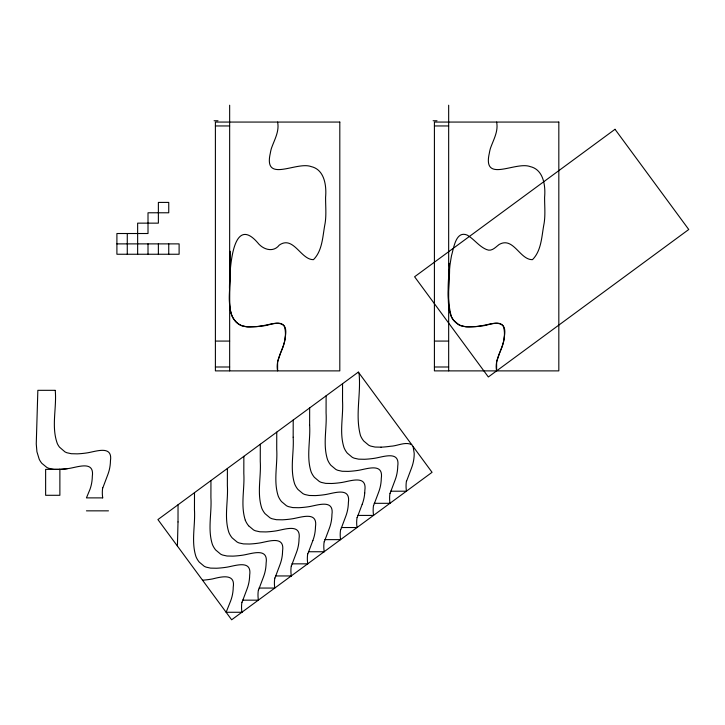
<?xml version="1.0" encoding="UTF-8"?>
<svg xmlns="http://www.w3.org/2000/svg" width="725" height="725" viewBox="0 0 725 725"><rect width="100%" height="100%" fill="white"/><g stroke="black" fill="none" stroke-linecap="round" stroke-linejoin="round"><path stroke-width="1.09" d="M178.015 521.928L178.042 504.772M194.499 492.665L194.463 509.82M210.948 480.557L210.912 497.713C211.881 513.255 207.504 529.359 212.398 544.457A21.197 21.197 0 0 0 215.688 549.985L220.599 554.108A14.382 14.382 0 0 0 222.711 555.06L227.007 556.012L232.961 556.129A94.549 94.549 0 0 0 242.513 555.196C251.312 553.945 268.612 546.922 266.12 563.144A46.88 46.88 0 0 1 265.993 565.672A39.929 39.929 0 0 1 263.51 576.837L258.499 590.159M227.396 468.45L227.369 485.605C228.33 501.147 223.962 517.251 228.846 532.349A21.197 21.197 0 0 0 232.145 537.877L237.057 542.01A14.382 14.382 0 0 0 239.159 542.962L243.455 543.904L249.418 544.022A94.549 94.549 0 0 0 258.961 543.088C267.761 541.838 285.061 534.814 282.569 551.036A46.88 46.88 0 0 1 282.451 553.565M230.233 251.276L230.197 268.431C231.157 283.973 226.789 300.077 231.683 315.176A21.197 21.197 0 0 0 234.972 320.704C238.951 326.069 245.974 327.356 252.246 326.848A91.522 91.522 0 0 0 255.227 326.667C267.298 326.803 289.81 314.233 285.206 337.27C284.517 348.933 275.002 358.83 277.603 370.883L277.603 361.811L280.974 351.915M243.854 456.351L243.818 473.498C244.778 489.04 240.41 505.144 245.304 520.251M260.302 444.244L260.266 461.399C261.236 476.932 256.858 493.036 261.752 508.143A21.197 21.197 0 0 0 265.051 513.672L269.963 517.795A14.382 14.382 0 0 0 272.065 518.747L276.361 519.698L282.315 519.816A94.549 94.549 0 0 0 291.867 518.873C300.667 517.623 317.967 510.599 315.475 526.821A46.88 46.88 0 0 1 315.348 529.359A39.929 39.929 0 0 1 312.874 540.524M276.751 432.136L276.723 449.292C277.684 464.825 273.316 480.929 278.21 496.036A21.197 21.197 0 0 0 281.499 501.564L286.411 505.688A14.382 14.382 0 0 0 288.514 506.639L292.809 507.591L298.772 507.708A94.549 94.549 0 0 0 308.315 506.775C317.115 505.515 334.415 498.492 331.923 514.714A46.88 46.88 0 0 1 331.805 517.251A39.929 39.929 0 0 1 329.322 528.416L324.302 541.738M293.172 437.184L293.208 420.029M309.629 425.077L309.657 407.921M326.114 395.814L326.078 412.969C327.038 428.511 322.67 444.615 327.564 459.713A21.197 21.197 0 0 0 330.854 465.242L335.766 469.365A14.382 14.382 0 0 0 337.877 470.317L342.164 471.268L348.127 471.386A94.549 94.549 0 0 0 357.679 470.452C366.478 469.202 383.77 462.178 381.278 478.4A46.88 46.88 0 0 1 381.16 480.929A39.929 39.929 0 0 1 378.677 492.094L373.665 505.416M342.562 383.706L342.526 400.862C343.496 416.404 339.119 432.508 344.013 447.606A21.197 21.197 0 0 0 347.302 453.134L352.214 457.257A14.382 14.382 0 0 0 354.326 458.209L358.621 459.161L364.575 459.278A94.549 94.549 0 0 0 374.127 458.345C382.927 457.094 400.227 450.071 397.735 466.293A46.88 46.88 0 0 1 397.608 468.821A39.929 39.929 0 0 1 395.125 479.986L390.113 493.317M359.011 373.031C361.231 393.738 354.96 415.226 360.461 435.498A21.197 21.197 0 0 0 363.76 441.027L368.672 445.159A14.382 14.382 0 0 0 370.774 446.111L375.07 447.053L381.033 447.171M55.254 390.431C56.84 408.075 51.103 426.626 57.348 443.646A20.3 20.3 0 0 0 59.513 447.162L64.933 451.847A14.708 14.708 0 0 0 67.035 452.781L71.331 453.714L77.294 453.85A91.341 91.341 0 0 0 86.837 452.926C95.637 451.666 112.937 444.642 110.445 460.864A46.871 46.871 0 0 1 110.327 463.402A39.929 39.929 0 0 1 107.844 474.567L102.823 487.889M449.219 263.429C451.956 283.421 437.121 328.633 471.259 326.848A87.779 87.779 0 0 0 474.241 326.667C486.312 326.812 508.823 314.233 504.219 337.27C503.531 348.933 494.015 358.83 496.616 370.883L496.616 361.811L499.996 351.915M178.015 521.964L177.417 546.07M194.463 509.865C195.424 525.389 191.056 541.475 195.949 556.564A21.197 21.197 0 0 0 199.239 562.092L204.151 566.216A14.382 14.382 0 0 0 206.253 567.168L210.549 568.119L216.512 568.237A94.549 94.549 0 0 0 226.064 567.303C234.855 566.053 252.155 559.029 249.663 575.251A46.88 46.88 0 0 1 249.545 577.78A39.929 39.929 0 0 1 247.062 588.945L242.05 602.267M293.172 437.22C294.132 452.753 289.764 468.839 294.658 483.928A21.197 21.197 0 0 0 297.948 489.457L302.86 493.58A14.382 14.382 0 0 0 304.971 494.532L309.267 495.483L315.221 495.601A94.549 94.549 0 0 0 324.773 494.668C333.572 493.417 350.873 486.384 348.381 502.606A46.88 46.88 0 0 1 348.254 505.144A39.929 39.929 0 0 1 345.771 516.309L340.759 529.631M309.629 425.113C310.59 440.646 306.222 456.732 311.107 471.821A21.197 21.197 0 0 0 314.405 477.349L319.317 481.472A14.382 14.382 0 0 0 321.42 482.424L325.715 483.376L331.669 483.493A94.549 94.549 0 0 0 341.221 482.56C350.021 481.309 367.321 474.286 364.829 490.508A46.88 46.88 0 0 1 364.711 493.036M274.947 578.061L279.959 564.73A39.929 39.929 0 0 0 282.469 553.574M291.405 565.953L296.407 552.622A39.929 39.929 0 0 0 298.927 541.466A46.88 46.88 0 0 0 299.026 538.929C301.518 522.707 284.209 529.73 275.418 530.99A94.549 94.549 0 0 1 265.867 531.923L259.903 531.797L255.617 530.854A14.382 14.382 0 0 1 253.505 529.903L248.602 525.77M307.853 553.846L312.865 540.515M357.208 517.523L362.219 504.201M406.562 481.21L411.573 467.879A39.929 39.929 0 0 0 414.084 456.723A47.025 47.025 0 0 0 414.183 454.376A42.258 42.258 0 0 0 414.192 453.261L413.123 446.564M281.354 351.036C284.735 343.387 286.855 334.397 284.318 326.205C279.007 319.227 268.857 326.205 261.788 325.924A96.398 96.398 0 0 1 255.227 326.676L247.044 326.803L241.987 325.788A14.382 14.382 0 0 1 239.884 324.836C226.88 317.305 230.006 299.896 229.472 287.236C229.608 272.663 231.746 212.869 257.611 242.639C263.021 249.699 273.379 252.835 279.252 245.123C293.48 235.172 300.821 259.931 313.481 259.65C322.77 250.352 322.643 235.48 325.117 223.246C326.458 214.636 325.543 205.954 325.588 197.309C326.631 185.808 324.573 169.559 311.097 166.578C296.371 161.077 263.22 183.842 270.325 153.165A38.017 38.017 0 0 1 271.395 148.426C274.322 139.898 279.56 131.452 277.603 122.063M500.368 351.036C503.748 343.387 505.869 334.397 503.34 326.214C498.021 319.227 487.871 326.205 480.811 325.924A93.48 93.48 0 0 1 474.241 326.676L466.057 326.803L461.009 325.779A14.708 14.708 0 0 1 458.898 324.845L453.478 320.16A20.3 20.3 0 0 1 451.322 316.644C446.274 296.969 447.941 275.482 451.521 255.572C453.741 248.24 455.798 230.342 467.145 235.081C474.168 239.114 478.908 246.382 486.493 249.536C491.695 251.938 495.42 247.27 499.099 244.524C513.391 236.232 519.816 260.03 532.494 259.65C541.783 250.352 541.657 235.48 544.131 223.246C545.472 214.636 544.566 205.954 544.602 197.309C545.653 185.808 543.587 169.559 530.111 166.578C515.393 161.077 482.243 183.842 489.339 153.165A38.017 38.017 0 0 1 490.408 148.426C493.335 139.898 498.573 131.452 496.616 122.063M55.254 390.322L37.845 390.322L36.259 443.908L36.93 451.757L39.204 459.197A20.101 20.101 0 0 0 41.878 463.357L46.79 467.398A14.708 14.708 0 0 0 48.892 468.332L53.931 469.338L59.876 469.365A90.353 90.353 0 0 0 67.597 468.631C76.533 467.743 94.776 459.587 92.302 476.416A46.871 46.871 0 0 1 92.184 478.953A39.558 39.558 0 0 1 89.982 489.357L86.438 497.885L102.651 497.885M214.102 120.767L217.989 120.767M433.115 120.767L437.003 120.767M215.398 125.951L229.653 125.951M434.411 125.951L448.666 125.951M116.906 243.881L179.111 243.881L179.111 254.248L116.906 254.248L116.906 233.513L148.009 233.513L148.009 212.778L168.744 212.778L168.744 202.411L158.376 202.411L158.376 223.146L137.641 223.146L137.641 254.248M215.398 341.076L229.653 341.076M434.411 341.076L448.666 341.076M215.398 366.995L229.653 366.995M434.411 366.995L448.666 366.995M390.657 491.206L406.39 491.206M374.2 503.313L389.932 503.313M86.438 510.844L108.469 510.844M357.751 515.421L373.484 515.421M341.303 527.528L357.035 527.528A32.471 32.471 0 0 1 357.062 517.505M324.845 539.636L340.578 539.636A32.471 32.471 0 0 1 340.605 529.612M308.397 551.743L324.129 551.743M291.939 563.842L307.681 563.842M275.491 575.949L291.223 575.949M259.042 588.057L274.775 588.057A32.471 32.471 0 0 1 274.802 578.033M242.585 600.164L258.317 600.164M241.869 612.272L226.127 612.272L230.604 601.052A39.929 39.929 0 0 0 233.115 589.887A46.88 46.88 0 0 0 233.214 587.35C235.67 572.877 220.989 576.828 212.479 578.949A103.43 103.43 0 0 1 202.529 580.217M411.682 444.606C404.976 441.48 397.527 446.011 390.576 446.247A94.549 94.549 0 0 1 381.033 447.18M448.666 105.216L448.666 370.883M229.653 105.216L229.653 370.883M168.744 243.881L168.744 254.248M158.376 243.881L158.376 254.248M148.009 243.881L148.009 254.248M127.274 233.513L127.274 254.248M406.471 491.197A32.471 32.471 0 0 1 406.417 481.183M241.951 612.253A32.471 32.471 0 0 1 241.896 602.248M258.408 600.155A32.471 32.471 0 0 1 258.345 590.141M291.314 575.94A32.471 32.471 0 0 1 291.251 565.926M248.593 525.77A21.197 21.197 0 0 1 245.313 520.242M307.763 563.832A32.471 32.471 0 0 1 307.699 553.818M324.211 551.725A32.471 32.471 0 0 1 324.157 541.711M364.729 493.036A39.929 39.929 0 0 1 362.228 504.201M373.565 515.403A32.471 32.471 0 0 1 373.511 505.397M390.023 503.304A32.471 32.471 0 0 1 389.959 493.29M67.597 468.631A89.882 89.882 0 0 1 59.151 469.401M102.733 497.876A32.471 32.471 0 0 1 102.678 487.862M615.018 129.295L414.6 276.769L488.342 376.973L688.75 229.499L615.018 129.295M358.331 372.106L157.923 519.58L231.656 619.784L432.064 472.31L358.331 372.106M339.808 122.063L215.398 122.063L215.398 370.883L339.808 370.883L339.808 122.063M558.821 122.063L434.411 122.063L434.411 370.883L558.821 370.883L558.821 122.063M59.876 469.365L45.63 469.365L45.63 495.293L59.876 495.293L59.876 469.365"/></g></svg>
